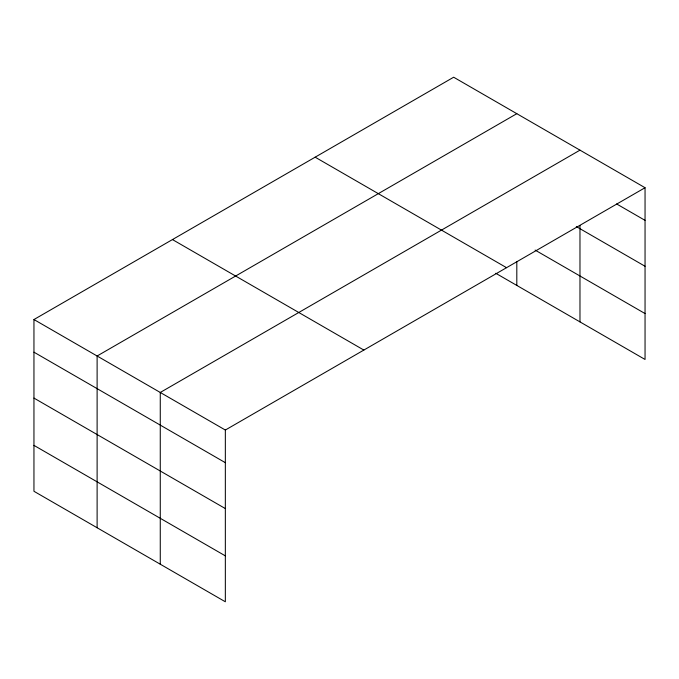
<?xml version="1.0" encoding="UTF-8"?>
<svg xmlns="http://www.w3.org/2000/svg" width="679" height="679" viewBox="0 0 679 679"><rect width="100%" height="100%" fill="white"/><g stroke="black" fill="none" stroke-linecap="round" stroke-linejoin="round"><path stroke-width="1.02" d="M33.95 319.537L225.343 430.036L225.343 601.781L33.95 491.282L33.95 319.537L453.657 77.219L645.05 187.718L645.05 359.463L495.763 273.272M516.812 113.682L97.114 356L97.114 527.744M579.976 150.152L160.269 392.462L160.269 564.207M225.343 430.036L645.05 187.718M616.634 203.955L645.05 220.361M576.318 226.582L645.05 266.261M535.12 250.093L645.05 313.562M315.149 157.18L506.551 267.687M172.449 239.568L363.851 350.067M33.95 352.172L225.343 462.679M33.95 398.081L225.343 508.579M33.95 445.373L225.343 555.872M579.976 225.564L579.976 321.897M516.812 261.432L516.812 285.426"/></g></svg>
